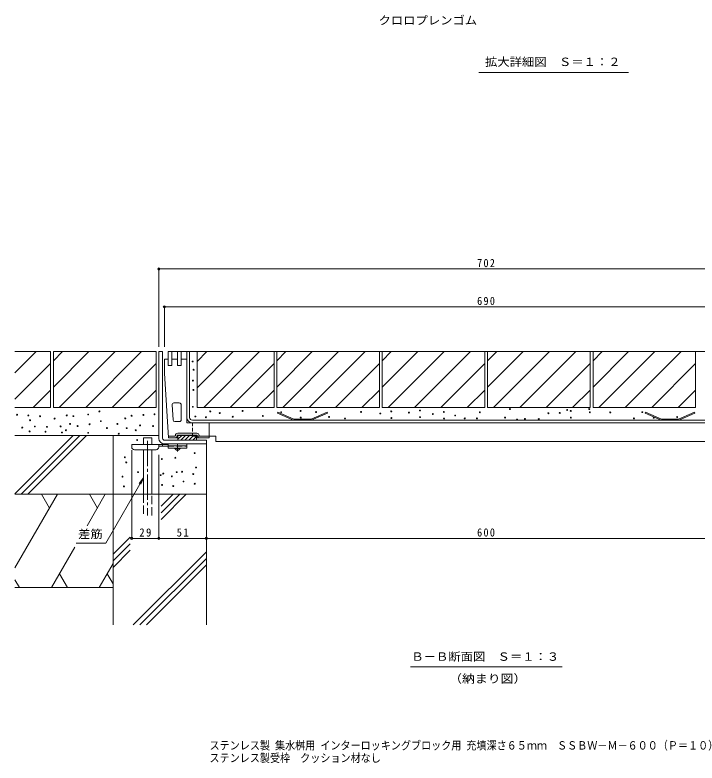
# Model space of a CAD drawing. Units: millimetres at full size, sheet at 1:3, with parts at other scales. Extents: x -1103 to 1185, y -824 to 816.
# Drawn here: x -11 to 720, y -824 to -22 of the extents above; entities that cross this region are included whole.
import ezdxf
from ezdxf.enums import TextEntityAlignment as Align

# ---------------------------------------------------------------- set-up
doc = ezdxf.new("R2010")
doc.units = ezdxf.units.MM
doc.header["$LTSCALE"] = 3
doc.header["$PDMODE"] = 32
doc.header["$PDSIZE"] = 2.4
for name, pattern in [('CHAIN1', [8, 5, -1, 1, -1]), ('CHAIN2', [12, 9, -1, 1, -1]), ('DASHED1', [1.8, 1.2, -0.6]), ('DASHED2', [3, 2, -1]), ('DASHED3', [4, 3, -1])]:
    doc.linetypes.add(name, pattern=pattern)
for name, color, linetype, lineweight in [('3-1_Center-DIM', 2, 'Continuous', 9), ('3-2_Center-Sym', 3, 'Continuous', 9), ('3-3_Frame-TXT', 4, 'Continuous', 9), ('3-4_Draft', 7, 'Continuous', 9), ('3-5', 7, 'Continuous', 9), ('3-6', 6, 'Continuous', 9), ('3-9', 4, 'Continuous', 9), ('3-A', 6, 'Continuous', 9), ('3-E', 7, 'Continuous', 9), ('D-5', 7, 'Continuous', 9)]:
    doc.layers.add(name, color=color, linetype=linetype, lineweight=lineweight)
doc.layers.add('F-5_F-5ﾚｲﾔ', color=2, linetype='Continuous')
doc.styles.add('ＭＳ ゴシック', font='')
doc.styles.get('ＭＳ ゴシック').set_extended_font_data('MS Gothic')

msp = doc.modelspace()

# ---------------------------------------------------------------- linework, layer by layer
at = {"layer": '3-1_Center-DIM'}
for p, q in [((143.168, -475.834), (143.168, -382.834)), ((143.168, -382.834), (147.168, -382.834)), ((147.168, -475.834), (147.168, -382.834)), ((149.168, -477.834), (194.168, -477.834)), ((194.168, -477.834), (194.168, -481.834)), ((149.168, -481.834), (194.168, -481.834))]:
    msp.add_line(p, q, dxfattribs=at)
for radius in [6, 2]:
    msp.add_arc((149.168, -475.834), radius, 180, 270, dxfattribs=at)
at = {"layer": '3-2_Center-Sym'}
for p, q in [((173.168, -390.834), (173.168, -382.834)), ((173.168, -382.834), (494.168, -382.834)), ((176.168, -453.334), (176.168, -382.834)), ((815.168, -382.834), (494.168, -382.834)), ((287.726, -456.334), (270.416, -448.75)), ((306.609, -456.334), (323.92, -448.75)), ((681.726, -456.334), (664.415, -448.75)), ((700.4, -455.334), (717.519, -447.834)), ((700.609, -456.334), (717.92, -448.75)), ((717.519, -447.834), (717.92, -448.75)), ((179.168, -456.334), (494.168, -456.334)), ((809.168, -456.334), (494.168, -456.334)), ((681.936, -455.334), (700.4, -455.334)), ((179.168, -459.334), (494.168, -459.334)), ((809.168, -459.334), (494.168, -459.334))]:
    msp.add_line(p, q, dxfattribs=at)
at = {"layer": '3-2_Center-Sym', "linetype": 'DASHED1'}
msp.add_line((173.168, -453.334), (173.168, -390.834), dxfattribs=at)
at = {"layer": '3-2_Center-Sym'}
for points in [[(287.936, -455.334), (270.817, -447.834), (270.416, -448.75)], [(287.936, -455.334), (306.4, -455.334), (323.519, -447.834), (323.92, -448.75)], [(681.936, -455.334), (664.817, -447.834), (664.415, -448.75)]]:
    msp.add_lwpolyline(points, dxfattribs=at)
for radius in [6, 3]:
    msp.add_arc((179.168, -453.334), radius, 180, 270, dxfattribs=at)
at = {"layer": '3-3_Frame-TXT'}
for p, q in [((176.168, -382.834), (153.168, -382.834)), ((149.168, -405.834), (149.168, -390.834)), ((153.168, -390.834), (149.168, -390.834)), ((153.168, -397.834), (153.168, -390.834)), ((157.168, -390.834), (157.168, -397.834)), ((163.168, -390.834), (157.168, -390.834)), ((163.168, -397.834), (163.168, -390.834)), ((173.168, -459.334), (173.168, -390.834)), ((153.168, -397.834), (157.168, -397.834)), ((163.168, -397.834), (167.168, -397.834)), ((149.168, -405.834), (153.668, -475.334)), ((158.426, -455.963), (157.39, -439.963)), ((159.386, -437.834), (165.168, -437.834)), ((167.168, -455.834), (167.168, -439.834)), ((165.168, -457.834), (160.422, -457.834)), ((173.168, -459.334), (197.168, -459.334)), ((197.168, -475.334), (197.168, -459.334)), ((160.418, -473.334), (153.668, -473.334)), ((153.668, -475.334), (153.668, -473.334)), ((183.918, -470.334), (163.418, -470.334)), ((183.918, -472.334), (163.418, -472.334)), ((163.668, -472.334), (163.668, -477.834)), ((163.668, -472.434), (183.668, -472.434)), ((163.668, -472.534), (183.668, -472.534)), ((163.668, -472.634), (183.668, -472.634)), ((163.668, -472.734), (183.668, -472.734)), ((163.668, -472.834), (183.668, -472.834)), ((167.711, -472.834), (163.668, -476.877)), ((171.954, -472.834), (166.954, -477.834)), ((176.197, -472.834), (171.197, -477.834)), ((180.439, -472.834), (175.439, -477.834)), ((183.668, -472.334), (183.668, -477.834)), ((186.918, -473.334), (197.168, -473.334)), ((160.418, -475.334), (153.668, -475.334)), ((160.418, -475.334), (163.668, -475.334)), ((183.668, -477.834), (163.668, -477.834)), ((183.668, -473.848), (179.682, -477.834)), ((183.668, -475.334), (197.168, -475.334))]:
    msp.add_line(p, q, dxfattribs=at)
msp.add_lwpolyline([(173.168, -390.834), (167.168, -390.834), (167.168, -397.834)], dxfattribs=at)
for centre, radius, start, end in [((159.386, -439.834), 2, 90, 183.7046), ((165.168, -439.834), 2, 0, 90), ((160.422, -455.834), 2, 183.7046, 270), ((165.168, -455.834), 2, 270, 0), ((160.418, -472.834), 2.5, 270, 0), ((160.418, -472.834), 0.5, 270, 0), ((163.418, -472.834), 2.5, 90, 180), ((163.418, -472.834), 0.5, 90, 180), ((183.918, -472.834), 2.5, 0, 90), ((183.918, -472.834), 0.5, 0, 90), ((186.918, -472.834), 2.5, 180, 270), ((186.918, -472.834), 0.5, 180, 270)]:
    msp.add_arc(centre, radius, start, end, dxfattribs=at)
at = {"layer": '3-4_Draft'}
for p, q in [((143.168, -293.212), (143.168, -377.834)), ((143.168, -294.112), (845.168, -294.112)), ((149.168, -333.848), (149.168, -377.834)), ((839.168, -334.748), (149.168, -334.748)), ((114.168, -583.982), (114.168, -488.333)), ((143.168, -583.982), (143.168, -493.388)), ((114.168, -583.082), (143.168, -583.082)), ((143.168, -583.082), (194.168, -583.082)), ((194.168, -583.082), (794.168, -583.082))]:
    msp.add_line(p, q, dxfattribs=at)
for p in [(143.168, -294.112), (149.168, -334.748), (114.168, -583.082), (143.168, -583.082), (194.168, -583.082)]:
    msp.add_point(p, dxfattribs=at)
at = {"layer": '3-5'}
for p, q in [((126.71, -518.22), (86.323, -588.171)), ((126.71, -518.22), (122.144, -524.17)), ((126.71, -518.22), (123.839, -525.149)), ((86.323, -588.171), (54.654, -588.171)), ((412.857, -721.031), (575.471, -721.031))]:
    msp.add_line(p, q, dxfattribs=at)
at = {"layer": '3-6'}
for p, q in [((143.168, -472.834), (-11.032, -472.834)), ((-11.032, -535.396), (51.53, -472.834)), ((-4.399, -535.834), (58.601, -472.834)), ((2.673, -535.834), (65.672, -472.834)), ((94.168, -535.834), (94.168, -472.834)), ((135.71, -475.333), (126.71, -475.333)), ((126.71, -482.333), (126.71, -475.333)), ((135.71, -482.333), (135.71, -475.333)), ((126.71, -535.834), (126.71, -488.133)), ((135.71, -535.834), (135.71, -488.133)), ((194.168, -481.834), (194.168, -675.834)), ((34.494, -535.834), (-11.032, -614.687)), ((94.168, -535.834), (-11.032, -535.834)), ((17.447, -535.834), (25.97, -550.597)), ((85.796, -535.834), (66.306, -569.593)), ((68.749, -535.834), (77.272, -550.597)), ((94.168, -535.834), (94.168, -675.834)), ((194.168, -535.834), (94.168, -535.834)), ((145.721, -562.786), (172.673, -535.834)), ((145.721, -555.714), (165.601, -535.834)), ((145.721, -548.643), (158.53, -535.834)), ((94.168, -600.196), (112.601, -581.763)), ((53.048, -592.556), (28.061, -635.834)), ((94.168, -607.267), (112.601, -588.834)), ((94.168, -614.338), (112.601, -595.905)), ((115.81, -675.834), (194.168, -597.476)), ((122.881, -675.834), (194.168, -604.547)), ((94.168, -610.191), (79.363, -635.834)), ((129.952, -675.834), (194.168, -611.618)), ((36.585, -621.07), (45.109, -635.834)), ((87.887, -621.07), (94.168, -631.95)), ((-11.032, -627.453), (-6.194, -635.834)), ((94.168, -635.834), (-11.032, -635.834))]:
    msp.add_line(p, q, dxfattribs=at)
at = {"layer": '3-6', "linetype": 'CHAIN2'}
msp.add_line((131.21, -478.641), (131.21, -558.5), dxfattribs=at)
at = {"layer": '3-6', "linetype": 'DASHED3'}
for p, q in [((126.71, -535.834), (126.71, -558.5)), ((135.71, -558.5), (135.71, -535.834))]:
    msp.add_line(p, q, dxfattribs=at)
at = {"layer": '3-9', "color": 5, "lineweight": 5}
for p, q in [((197.168, -473.334), (204.168, -473.334)), ((204.168, -473.334), (204.168, -479.334)), ((204.168, -479.334), (519.168, -479.334)), ((784.168, -479.334), (519.168, -479.334))]:
    msp.add_line(p, q, dxfattribs=at)
at = {"layer": '3-9'}
for p, q in [((114.168, -482.333), (153.168, -482.333)), ((114.168, -485.133), (114.168, -482.333)), ((140.168, -488.133), (117.168, -488.133)), ((143.163, -484.333), (153.168, -484.333)), ((143.168, -485.133), (143.168, -482.333)), ((147.168, -484.333), (147.168, -482.333))]:
    msp.add_line(p, q, dxfattribs=at)
at = {"layer": '3-9', "color": 3}
for p, q in [((153.168, -481.834), (153.168, -486.334)), ((153.168, -481.834), (173.168, -481.834)), ((153.168, -483.834), (173.168, -483.834)), ((153.168, -486.334), (173.168, -486.334)), ((173.168, -481.834), (173.168, -486.334))]:
    msp.add_line(p, q, dxfattribs=at)
at = {"layer": '3-9', "color": 3, "linetype": 'DASHED2'}
msp.add_line((153.168, -484.334), (173.168, -484.334), dxfattribs=at)
at = {"layer": '3-9', "color": 2}
for q in [(160.418, -486.833), (165.918, -486.334)]:
    msp.add_line((165.918, -486.833), q, dxfattribs=at)
at = {"layer": '3-9', "linetype": 'CHAIN1'}
msp.add_line((163.168, -489.882), (163.168, -481.834), dxfattribs=at)
at = {"layer": '3-9', "color": 5, "linetype": 'DASHED1', "lineweight": 5}
msp.add_lwpolyline([(179.168, -459.334), (179.168, -473.334), (197.168, -473.334)], dxfattribs=at)
at = {"layer": '3-9', "color": 2}
msp.add_lwpolyline([(165.918, -486.833), (164.168, -488.333), (162.168, -488.333), (160.418, -486.833), (160.418, -486.334)], dxfattribs=at)
at = {"layer": '3-9'}
for centre, start, end in [((117.168, -485.133), 180, 270), ((140.168, -485.133), 270, 0)]:
    msp.add_arc(centre, 3, start, end, dxfattribs=at)
at = {"layer": '3-A'}
for p, q in [((157.168, -382.834), (153.168, -382.834)), ((153.168, -382.834), (153.168, -397.834)), ((157.168, -397.834), (157.168, -382.834)), ((163.168, -382.834), (163.168, -397.834)), ((153.168, -397.834), (157.168, -397.834))]:
    msp.add_line(p, q, dxfattribs=at)
msp.add_lwpolyline([(163.168, -397.834), (167.168, -397.834), (167.168, -382.834), (163.168, -382.834)], dxfattribs=at)
at = {"layer": '3-E', "color": 2}
for p, q in [((-11.032, -405.627), (11.761, -382.834)), ((30.168, -382.834), (30.168, -442.834)), ((30.168, -392.574), (39.908, -382.834)), ((30.168, -420.858), (68.192, -382.834)), ((36.477, -442.834), (96.477, -382.834)), ((64.761, -442.834), (124.761, -382.834)), ((140.168, -382.834), (140.168, -442.834)), ((184.138, -382.834), (436.168, -382.834)), ((184.168, -442.834), (184.168, -382.834)), ((184.168, -393.358), (194.692, -382.834)), ((184.168, -421.643), (222.977, -382.834)), ((191.261, -442.834), (251.261, -382.834)), ((266.668, -382.834), (266.668, -442.834)), ((269.668, -392.574), (279.408, -382.834)), ((269.668, -420.858), (307.692, -382.834)), ((275.977, -442.834), (335.977, -382.834)), ((304.261, -442.834), (364.261, -382.834)), ((379.668, -382.834), (379.668, -442.834)), ((382.668, -392.574), (392.408, -382.834)), ((382.668, -420.858), (420.692, -382.834)), ((388.977, -442.834), (448.977, -382.834)), ((417.261, -442.834), (477.261, -382.834)), ((492.668, -382.834), (492.668, -442.834)), ((495.668, -382.834), (804.198, -382.834)), ((495.668, -392.574), (505.408, -382.834)), ((495.668, -420.858), (533.692, -382.834)), ((501.977, -442.834), (561.977, -382.834)), ((530.261, -442.834), (590.261, -382.834)), ((605.668, -382.834), (605.668, -442.834)), ((608.668, -392.574), (618.408, -382.834)), ((608.668, -420.858), (646.692, -382.834)), ((614.977, -442.834), (674.977, -382.834)), ((643.261, -442.834), (703.261, -382.834)), ((718.668, -382.834), (718.668, -442.834)), ((-11.032, -433.911), (27.168, -395.711)), ((93.045, -442.834), (140.168, -395.711)), ((219.545, -442.834), (266.668, -395.711)), ((332.545, -442.834), (379.668, -395.711)), ((445.545, -442.834), (492.668, -395.711)), ((558.545, -442.834), (605.668, -395.711)), ((671.545, -442.834), (718.668, -395.711)), ((8.329, -442.834), (27.168, -423.995)), ((121.329, -442.834), (140.168, -423.995)), ((247.829, -442.834), (266.668, -423.995)), ((360.829, -442.834), (379.668, -423.995)), ((473.829, -442.834), (492.668, -423.995)), ((586.829, -442.834), (605.668, -423.995)), ((699.829, -442.834), (718.668, -423.995)), ((-11.032, -442.834), (27.168, -442.834)), ((30.168, -442.834), (140.168, -442.834)), ((184.168, -442.834), (266.668, -442.834))]:
    msp.add_line(p, q, dxfattribs=at)
for points in [[(-11.032, -382.834), (27.168, -382.834), (27.168, -442.834)], [(30.168, -382.834), (140.168, -382.834), (140.173, -382.834)], [(269.668, -382.834), (269.668, -442.834), (379.668, -442.834)], [(382.668, -382.834), (382.668, -442.834), (492.668, -442.834)], [(495.668, -382.834), (495.668, -442.834), (605.668, -442.834)], [(608.668, -382.834), (608.668, -442.834), (718.668, -442.834)]]:
    msp.add_lwpolyline(points, dxfattribs=at)
at = {"layer": '3-E'}
for centre in [(179.38, -393.386), (180.403, -402.257), (179.721, -413.857), (180.233, -423.922), (79.503, -446.932), (179.653, -442.037), (198.315, -446.866), (208.422, -448.683), (233.006, -446.422), (274.308, -447.779), (295.193, -446.465), (311.821, -447.579), (359.98, -447.568), (380.558, -449.182), (392.328, -446.964), (411.347, -448.184), (423.118, -445.966), (436.963, -449.766), (448.734, -447.549), (487.287, -447.89), (519.563, -444.478), (560.812, -448.913), (572.972, -448.641), (580.976, -445.331), (584.743, -446.424), (604.688, -444.478), (605.214, -447.921), (627.193, -448.067), (661.515, -447.747), (-8.818, -450.49), (3.294, -451.172), (5.17, -456.46), (15.917, -452.195), (31.441, -454.584), (44.406, -451.172), (51.571, -452.025), (67.436, -450.234), (81.039, -457.423), (107.214, -454.421), (113.951, -451.541), (126.646, -450.788), (138.516, -449.949), (182.367, -452.413), (193.709, -453.178), (222.47, -452.648), (254.672, -451.849), (295.364, -453.63), (325.658, -452.836), (342.777, -454.538), (392.499, -454.129), (423.289, -453.131), (448.904, -454.713), (460.846, -451.302), (471.081, -454.372), (484.217, -454.372), (514.411, -453.519), (527.206, -455.737), (535.735, -455.055), (550.406, -455.225), (584.913, -453.588), (652.575, -454.452), (673.807, -453.814), (698.848, -452.982), (-3.189, -464.307), (10.288, -463.113), (23.253, -463.454), (37.827, -463.072), (47.989, -460.384), (56.088, -462.637), (68.971, -460.725), (87.49, -464.793), (98.726, -460.413), (108.749, -464.913), (123.049, -462.004), (136.959, -462.637), (4.719, -468.343), (21.695, -468.787), (39.336, -469.564), (43.553, -467.123), (67.408, -469.897), (100.261, -470.904), (118.448, -467.153), (119.983, -477.645), (106.715, -496.112), (160.888, -496.604), (181.608, -491.611), (108.25, -501.603), (146.408, -498.102), (120.944, -512.09), (147.944, -513.594), (162.423, -512.096), (168.127, -511.59), (183.144, -507.103), (104.218, -516.833), (145.16, -515.335), (157.143, -516.583), (180.11, -514.087), (105.753, -527.324), (146.695, -525.826), (158.678, -527.075), (169.663, -522.082), (181.646, -524.578)]:
    msp.add_circle(centre, 0.5, dxfattribs=at)
at = {"layer": 'D-5'}
msp.add_line((486.283, -83.455), (646.531, -83.455), dxfattribs=at)

# ---------------------------------------------------------------- texts
at = {"layer": '3-4_Draft', "color": 2, "char_height": 8.798, "attachment_point": 7, "style": 'ＭＳ ゴシック'}
for s, insert in [('\\T1.27;\\W0.9;702', (484.418, -292.312)), ('\\T1.27;\\W0.9;690', (484.418, -332.948)), ('\\T1.27;\\W0.95;29', (122.293, -581.282)), ('\\T1.27;\\W0.95;51', (162.293, -581.282)), ('\\T1.27;\\W0.9;600', (484.418, -581.282))]:
    msp.add_mtext(s, dxfattribs=dict(at, insert=insert))
at = {"layer": '3-5', "color": 2, "style": 'ＭＳ ゴシック'}
for s, width, p in [('差筋', 1.1, (56.633, -585.601)), ('Ｂ－Ｂ断面図\u3000Ｓ＝１：３', 1.1, (413.926, -717.074)), ('（納まり図）', 1.15, (454.414, -740.753))]:
    msp.add_text(s, height=8.798, dxfattribs=dict(at, width=width)).set_placement(p, align=Align.BOTTOM_LEFT)
at = {"layer": 'D-5', "color": 2, "style": 'ＭＳ ゴシック', "width": 1.1}
for s, p in [('クロロプレンゴム', (378.811, -34.614)), ('拡大詳細図\u3000Ｓ＝１：２', (492.907, -79.144))]:
    msp.add_text(s, height=8.798, dxfattribs=at).set_placement(p, align=Align.BOTTOM_LEFT)
at = {"layer": 'F-5_F-5ﾚｲﾔ', "style": 'ＭＳ ゴシック', "width": 0.9}
for s, p in [('ステンレス製 集水桝用 インターロッキングブロック用 充填深さ６５ｍｍ\u3000ＳＳＢＷ－Ｍ－６００（Ｐ＝１０）', (197.544, -812.291)), ('ステンレス製受枠\u3000クッション材なし', (197.544, -825.741))]:
    msp.add_text(s, height=8.798, dxfattribs=at).set_placement(p, align=Align.BOTTOM_LEFT)

doc.saveas('drawing.dxf')
